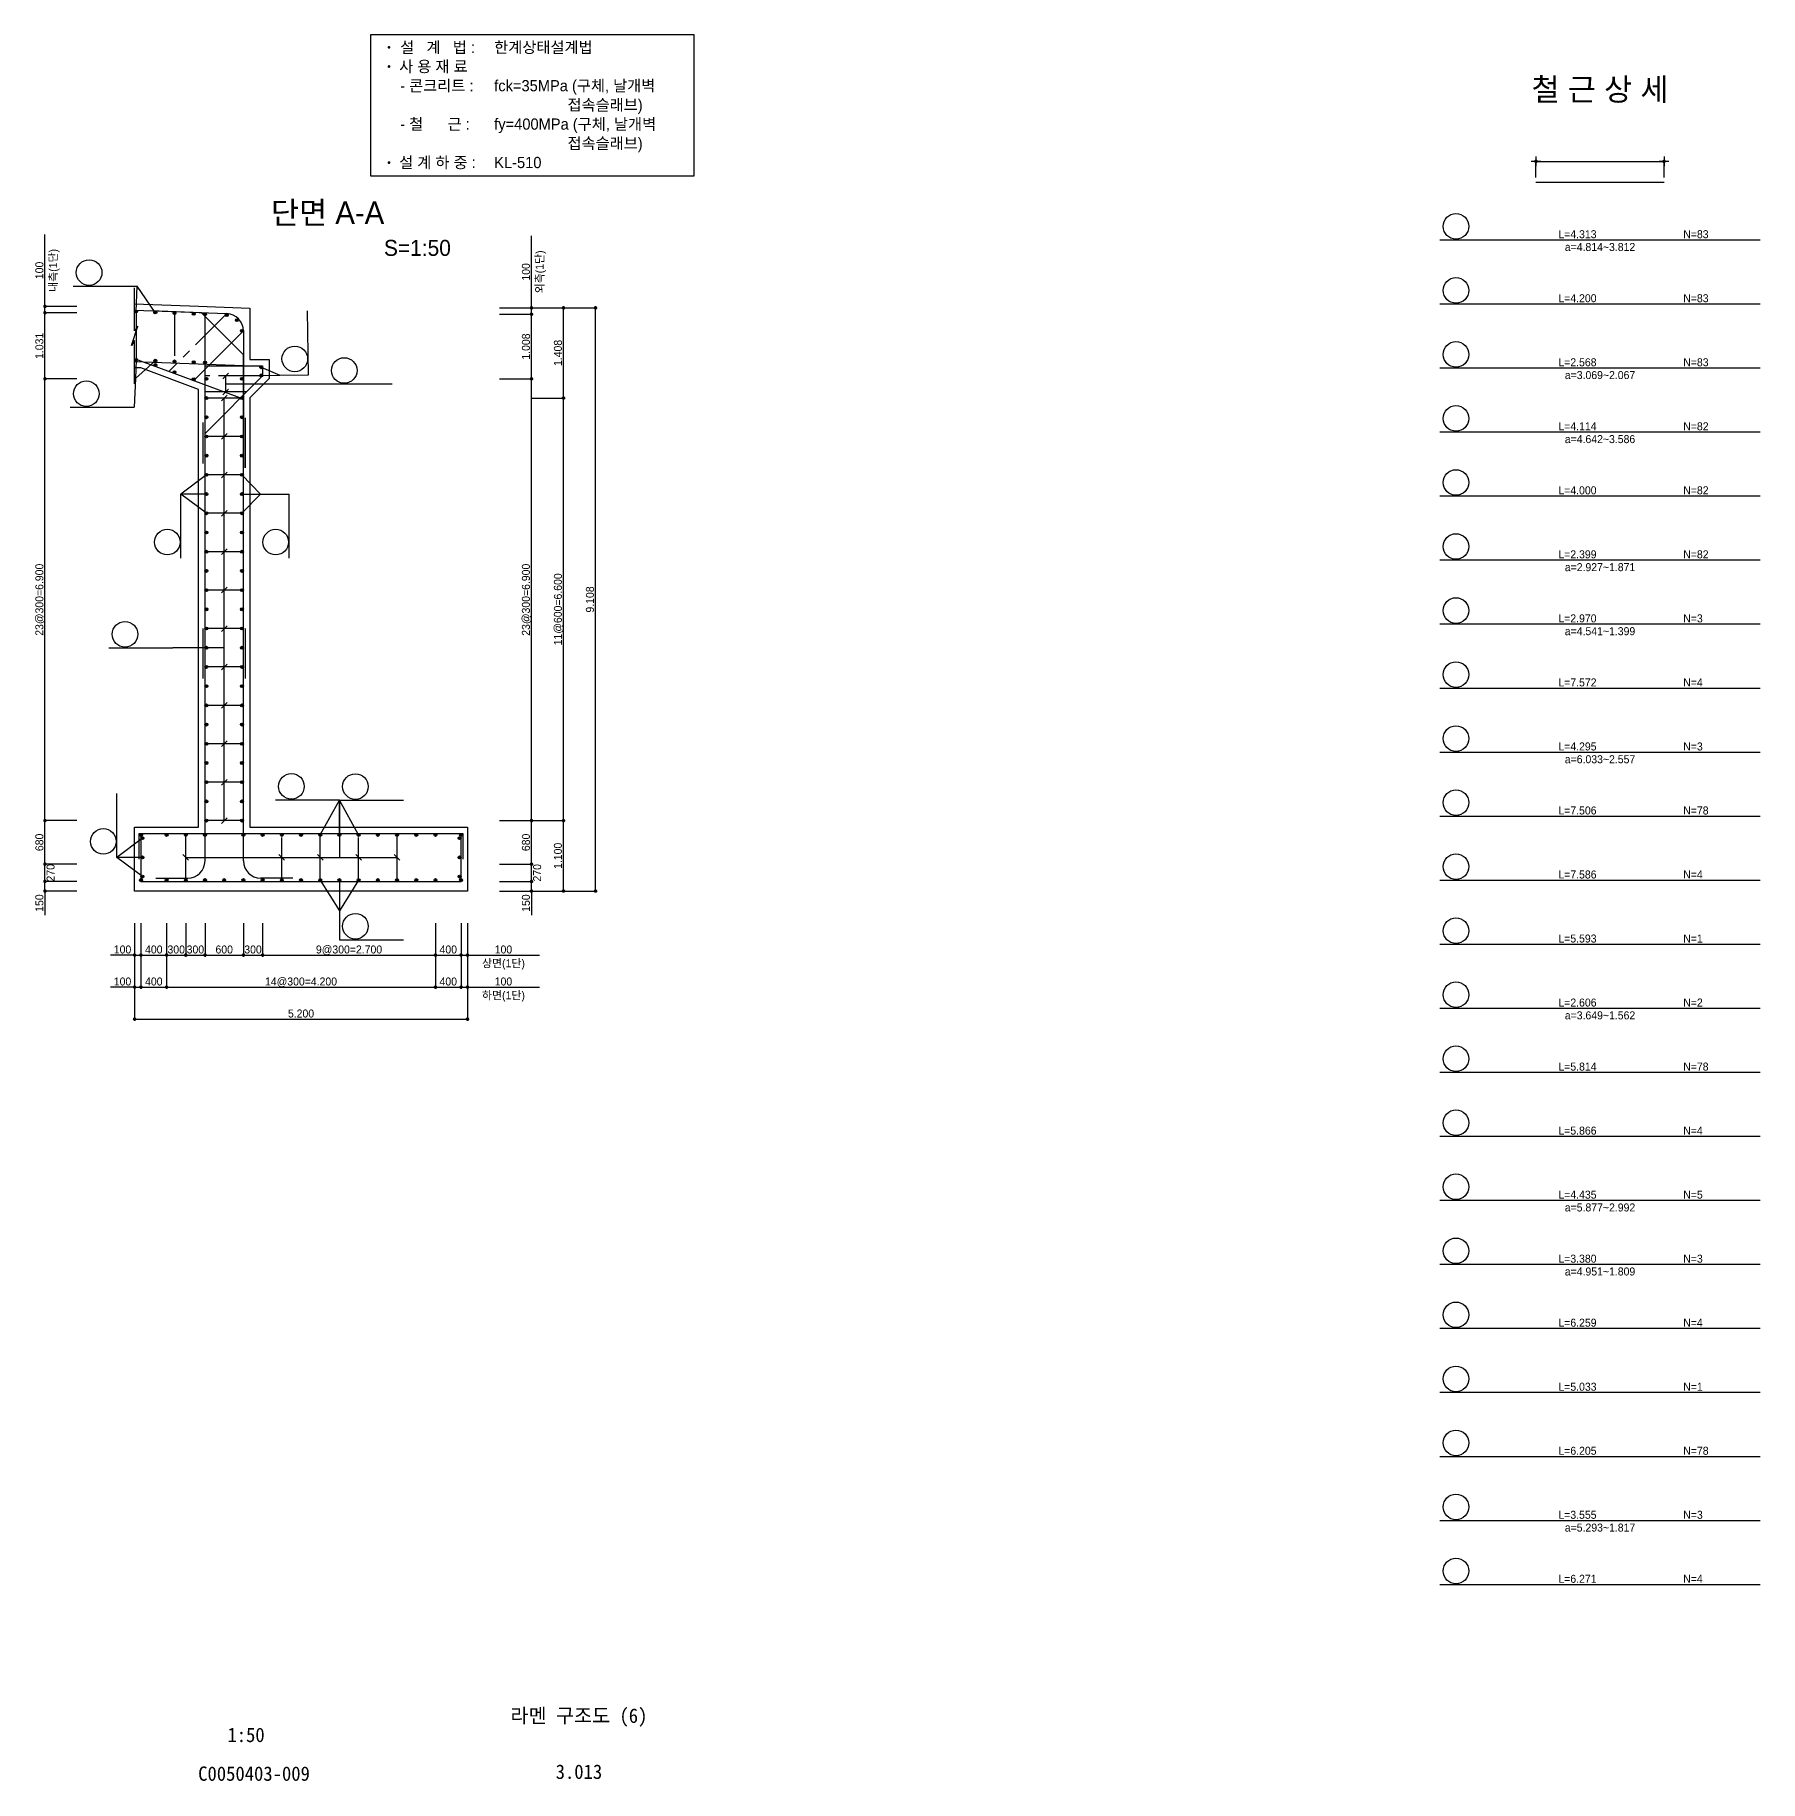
# Model space of a CAD drawing. Extents: x 2629709 to 3675628, y 1179 to 102095.
# Drawn here: x 3228950 to 3255898, y 1179 to 28450 of the extents above; entities that cross this region are included whole.
import ezdxf
from ezdxf.enums import TextEntityAlignment as Align

# ---------------------------------------------------------------- set-up
doc = ezdxf.new("R2010")
doc.units = 0
doc.header["$LTSCALE"] = 550
doc.header["$MEASUREMENT"] = 0
doc.linetypes.add('LDASHDOT', pattern=[2, 1.25, -0.25, 0.25, -0.25])
for name, color, linetype in [('CS-CONC-MAJR', 4, 'CONTINUOUS'), ('CS-CUTL', 1, 'CONTINUOUS'), ('CS-DIML', 1, 'CONTINUOUS'), ('CS-DIMS', 1, 'CONTINUOUS'), ('CS-DIMT', 3, 'CONTINUOUS'), ('CS-LEAT', 7, 'CONTINUOUS'), ('CS-MISC', 3, 'CONTINUOUS'), ('CS-NOTE', 3, 'CONTINUOUS'), ('CS-RBAR-EREC', 6, 'CONTINUOUS'), ('CS-RBAR-MAJR', 6, 'CONTINUOUS'), ('CS-SYMB', 3, 'CONTINUOUS'), ('CS-SYMB-LIN3', 1, 'CONTINUOUS'), ('CS-TEXT', 3, 'CONTINUOUS'), ('CZ-TEX1', 6, 'CONTINUOUS'), ('CZ-TEX2', 3, 'CONTINUOUS'), ('TITLE-TEXT', 7, 'CONTINUOUS')]:
    doc.layers.add(name, color=color, linetype=linetype)
doc.styles.add('A_STANDARD', font='Dotum.ttf')
doc.styles.add('TB_TEXT', font='DotumChe.ttf')
doc.styles.add('돋움', font='Dotum.ttf')

# ---------------------------------------------------------------- blocks, each defined once
blk = doc.blocks.new('CSBSEC1')
at = {"layer": 'CS-RBAR-MAJR', "const_width": 0.45}
blk.add_lwpolyline([(0.225, 0, 1), (-0.225, 0, 1)], format="xyb", close=True, dxfattribs=at)
at = {"layer": 'CS-RBAR-MAJR'}
blk.add_circle((0, 0), 0.45, dxfattribs=at)
blk = doc.blocks.new('CSBNUM1')
at = {"layer": 'CS-SYMB-LIN3'}
blk.add_line((0, 0), (20, 0), dxfattribs=at)
blk.add_circle((5, 4.2), 4, dxfattribs=at)
at = {"layer": 'CS-TEXT', "style": 'A_STANDARD', "flags": 1}
blk.add_attdef('RB_NO', text='', height=2.5, dxfattribs=at).set_placement((5, 4.2), align=Align.MIDDLE)
for tag, p in [('RB_DIA', (11.5, 1.5)), ('RB_LEN', (1.739, -3.958874))]:
    blk.add_attdef(tag, p, '', height=2.5, dxfattribs=at)
blk = doc.blocks.new('CXLEATK')
at = {"layer": 'CS-MISC'}
blk.add_line((-0.883885, 0.883882), (0.883882, -0.883882), dxfattribs=at)
blk = doc.blocks.new('CXDIMDT2')
at = {"layer": 'CS-MISC', "const_width": 0.5}
blk.add_lwpolyline([(0.25, 0, 1), (-0.25, 0, 1)], format="xyb", close=True, dxfattribs=at)
blk = doc.blocks.new('CSBSHPE-A00')
at = {"layer": 'CS-DIMS'}
for p, q in [((-18.5, 6.5), (-21.5, 6.5)), ((-20, 8), (-20, 5)), ((-20, 1.5), (-20, 6.5)), ((-20, 6.5), (20, 6.5)), ((21.5, 6.5), (18.5, 6.5)), ((20, 8), (20, 5)), ((20, 1.5), (20, 6.5))]:
    blk.add_line(p, q, dxfattribs=at)
at = {"layer": 'CS-DIMS', "const_width": 0.55}
for points in [[(-19.725, 6.5, 1), (-20.275, 6.5, 1)], [(20.275, 6.5, 1), (19.725, 6.5, 1)]]:
    blk.add_lwpolyline(points, format="xyb", close=True, dxfattribs=at)
at = {"layer": 'CS-RBAR-EREC'}
blk.add_line((-20, 0), (20, 0), dxfattribs=at)
at = {"layer": 'CS-TEXT', "style": 'A_STANDARD', "flags": 1}
blk.add_attdef('A', text='', height=2.5, dxfattribs=at).set_placement((-0.000047, 8.166619), align=Align.CENTER)
blk = doc.blocks.new('CSBNUM1-JEWON')
at = {"layer": 'CS-SYMB-LIN3'}
blk.add_circle((5, 4.2), 4, dxfattribs=at)
at = {"layer": 'CS-TEXT', "style": 'A_STANDARD', "flags": 1}
blk.add_attdef('RB_NO', text='', height=2.5, dxfattribs=at).set_placement((5, 4.2), align=Align.MIDDLE)
for tag, p in [('RB_DIA', (11.5, 1.5)), ('RB_LEN', (1.739, -3.958874))]:
    blk.add_attdef(tag, p, '', height=2.5, dxfattribs=at)
blk = doc.blocks.new('CSNUM1-KCFIT-JEWON')
at = {"layer": 'CS-SYMB-LIN3'}
blk.add_circle((5, 4.2), 4, dxfattribs=at)
at = {"layer": 'CS-TEXT', "style": 'A_STANDARD', "width": 1.529584, "flags": 1}
blk.add_attdef('RB_NO', text='', height=2.5, dxfattribs=at).set_placement((1.604173, 2.917017), (8.341627, 2.917017), align=Align.FIT)
at = {"layer": 'CS-TEXT', "style": 'A_STANDARD', "flags": 1}
for tag, p in [('RB_DIA', (11.5, 1.5)), ('RB_LEN', (1.739, -3.958874))]:
    blk.add_attdef(tag, p, '', height=2.5, dxfattribs=at)
blk = doc.blocks.new('A$Cc22b2ba3')
at = {"layer": 'CS-LEAT', "linetype": 'ByBlock'}
blk.add_lwpolyline([(-10615, -4900), (-500, -4900), (-500, -500), (-10615, -500)], close=True, dxfattribs=at)
at = {"layer": 'CS-NOTE', "linetype": 'ByBlock', "const_width": 43.7}
for points in [[(-10054, -887, 1), (-10011, -887, 1)], [(-10054, -1487, 1), (-10011, -1487, 1)], [(-10054, -4487, 1), (-10011, -4487, 1)]]:
    blk.add_lwpolyline(points, format="xyb", close=True, dxfattribs=at)
at = {"layer": 'CS-NOTE', "linetype": 'ByBlock', "style": '돋움'}
for s, p in [('설   계   법 : ', (-9684, -1060)), ('한계상태설계법', (-6747, -1060)), ('사 용 재 료', (-9716, -1660)), ('- 콘크리트 :', (-9684, -2260)), ('fck=35MPa (구체, 날개벽', (-6747, -2260)), ('                  접속슬래브)', (-6747, -2860)), ('- 철      근 :', (-9684, -3460)), ('fy=400MPa (구체, 날개벽', (-6747, -3460)), ('                  접속슬래브)', (-6747, -4060)), ('설 계 하 중 :', (-9716, -4660)), ('KL-510', (-6747, -4660))]:
    blk.add_text(s, height=350, dxfattribs=at).set_placement(p)

msp = doc.modelspace()

# ---------------------------------------------------------------- linework, layer by layer
at = {"layer": 'CS-CONC-MAJR'}
for p, q in [((3230507, 24252), (3231507, 24214)), ((3231507, 24214), (3232307, 24183)), ((3232307, 24183), (3232307, 23383)), ((3230607, 23248), (3230507, 23252)), ((3231507, 22914), (3230607, 23248)), ((3232307, 23383), (3232607, 23383)), ((3232607, 23383), (3232607, 23083)), ((3231507, 16079), (3231507, 22914)), ((3232607, 23083), (3232307, 22783)), ((3232307, 22783), (3232307, 16079)), ((3230507, 16079), (3231507, 16079)), ((3230507, 15079), (3230507, 16079)), ((3232307, 16079), (3235707, 16079)), ((3235707, 16079), (3235707, 15079)), ((3235707, 15079), (3230507, 15079))]:
    msp.add_line(p, q, dxfattribs=at)
at = {"layer": 'CS-CUTL'}
for p, q in [((3230507, 23827), (3230507, 24502)), ((3230457, 23602), (3230557, 23902)), ((3230557, 23902), (3230507, 23827)), ((3230507, 23677), (3230457, 23602)), ((3230507, 23002), (3230507, 23677))]:
    msp.add_line(p, q, dxfattribs=at)
at = {"layer": 'CS-DIML'}
for p, q in [((3229107, 24210), (3229107, 25335)), ((3236707, 24187), (3236707, 25312)), ((3250898, 25250), (3255898, 25250)), ((3230531, 24129), (3230547, 24528)), ((3230831, 24117), (3230547, 24528)), ((3229607, 24210), (3229082, 24210)), ((3229607, 24110), (3229082, 24110)), ((3229107, 24110), (3229107, 24210)), ((3229107, 23079), (3229107, 24110)), ((3236207, 24187), (3236732, 24187)), ((3236207, 24087), (3236732, 24087)), ((3236707, 24187), (3237232, 24187)), ((3236707, 24087), (3236707, 24187)), ((3236707, 23079), (3236707, 24087)), ((3237207, 24187), (3237732, 24187)), ((3237207, 22779), (3237207, 24187)), ((3237707, 15079), (3237707, 24187)), ((3250898, 24250), (3255898, 24250)), ((3230531, 23374), (3230520, 23086)), ((3230831, 23362), (3230520, 23086)), ((3232484, 23260), (3232774, 23137)), ((3250898, 23250), (3255898, 23250)), ((3229607, 23079), (3229082, 23079)), ((3229107, 16179), (3229107, 23079)), ((3230520, 23086), (3230503, 22637)), ((3231932, 22874), (3231932, 23124)), ((3231932, 22999), (3233532, 22999)), ((3232486, 23133), (3232774, 23137)), ((3232774, 23137), (3233223, 23143)), ((3236207, 23079), (3236732, 23079)), ((3236707, 16179), (3236707, 23079)), ((3231907, 16179), (3231907, 22779)), ((3236707, 22779), (3237232, 22779)), ((3237207, 16179), (3237207, 22779)), ((3250898, 22250), (3255898, 22250)), ((3231629, 21579), (3231229, 21279)), ((3232184, 21579), (3232472, 21279)), ((3231629, 21279), (3231229, 21279)), ((3231629, 20979), (3231229, 21279)), ((3232184, 21279), (3232472, 21279)), ((3232184, 20979), (3232472, 21279)), ((3232472, 21279), (3232922, 21279)), ((3250898, 21250), (3255898, 21250)), ((3250898, 20250), (3255898, 20250)), ((3250898, 19250), (3255898, 19250)), ((3231907, 18879), (3231107, 18879)), ((3250898, 18250), (3255898, 18250)), ((3250898, 17250), (3255898, 17250)), ((3233407, 15956), (3233707, 16501)), ((3233707, 16504), (3233707, 15604)), ((3233707, 15956), (3233707, 16501)), ((3234007, 15956), (3233707, 16501)), ((3229607, 16179), (3229082, 16179)), ((3229107, 15499), (3229107, 16179)), ((3236207, 16179), (3236732, 16179)), ((3236707, 16179), (3237232, 16179)), ((3236707, 15499), (3236707, 16179)), ((3237207, 15079), (3237207, 16179)), ((3250898, 16250), (3255898, 16250)), ((3230629, 15904), (3230229, 15604)), ((3230629, 15304), (3230229, 15604)), ((3230629, 15604), (3230229, 15604)), ((3231307, 15604), (3234607, 15604)), ((3229607, 15499), (3229082, 15499)), ((3229107, 15229), (3229107, 15499)), ((3236207, 15499), (3236732, 15499)), ((3236707, 15229), (3236707, 15499)), ((3229607, 15229), (3229082, 15229)), ((3229607, 15079), (3229082, 15079)), ((3229107, 15079), (3229107, 15229)), ((3229107, 15079), (3229107, 14704)), ((3233407, 15251), (3233707, 14769)), ((3233707, 15251), (3233707, 14769)), ((3234007, 15251), (3233707, 14769)), ((3236207, 15229), (3236732, 15229)), ((3236207, 15079), (3236732, 15079)), ((3236707, 15079), (3236707, 15229)), ((3236707, 15079), (3237232, 15079)), ((3236707, 15079), (3236707, 14704)), ((3237207, 15079), (3237732, 15079)), ((3250898, 15250), (3255898, 15250)), ((3233707, 14769), (3233707, 14319)), ((3230507, 14579), (3230507, 14054)), ((3230607, 14579), (3230607, 14054)), ((3231007, 14579), (3231007, 14054)), ((3231307, 14579), (3231307, 14054)), ((3231607, 14579), (3231607, 14054)), ((3232207, 14579), (3232207, 14054)), ((3232507, 14579), (3232507, 14054)), ((3235207, 14579), (3235207, 14054)), ((3235607, 14579), (3235607, 14054)), ((3235707, 14579), (3235707, 14054)), ((3250898, 14250), (3255898, 14250)), ((3230507, 14079), (3230132, 14079)), ((3230507, 14079), (3230607, 14079)), ((3230507, 14079), (3230507, 13554)), ((3230607, 14079), (3231007, 14079)), ((3230607, 14079), (3230607, 13554)), ((3231007, 14079), (3231307, 14079)), ((3231007, 14079), (3231007, 13554)), ((3231307, 14079), (3231607, 14079)), ((3231607, 14079), (3232207, 14079)), ((3232207, 14079), (3232507, 14079)), ((3232507, 14079), (3235207, 14079)), ((3235207, 14079), (3235607, 14079)), ((3235207, 14079), (3235207, 13554)), ((3235607, 14079), (3235707, 14079)), ((3235607, 14079), (3235607, 13554)), ((3235707, 14079), (3236832, 14079)), ((3235707, 14079), (3235707, 13554)), ((3230507, 13579), (3230132, 13579)), ((3230507, 13579), (3230607, 13579)), ((3230507, 13579), (3230507, 13054)), ((3230607, 13579), (3231007, 13579)), ((3231007, 13579), (3235207, 13579)), ((3235207, 13579), (3235607, 13579)), ((3235607, 13579), (3235707, 13579)), ((3235707, 13579), (3236832, 13579)), ((3235707, 13579), (3235707, 13054)), ((3250898, 13250), (3255898, 13250)), ((3230507, 13079), (3235707, 13079)), ((3250898, 12250), (3255898, 12250)), ((3250898, 11250), (3255898, 11250)), ((3250898, 10250), (3255898, 10250)), ((3250898, 9250), (3255898, 9250)), ((3250898, 8250), (3255898, 8250)), ((3250898, 7250), (3255898, 7250)), ((3250898, 6250), (3255898, 6250)), ((3250898, 5250), (3255898, 5250)), ((3250898, 4250), (3255898, 4250))]:
    msp.add_line(p, q, dxfattribs=at)
at = {"layer": 'CS-RBAR-EREC', "linetype": 'Continuous'}
for p, q in [((3230531, 24151), (3230531, 23351)), ((3232207, 23827), (3231429, 23049)), ((3232257, 22874), (3231607, 22874)), ((3232207, 22179), (3231607, 22179)), ((3232207, 20979), (3231607, 20979)), ((3232207, 19779), (3231607, 19779)), ((3232207, 18579), (3231607, 18579)), ((3232207, 17379), (3231607, 17379)), ((3232207, 16179), (3231607, 16179)), ((3231307, 15229), (3231307, 15979)), ((3233407, 15229), (3233407, 15979)), ((3234607, 15229), (3234607, 15979))]:
    msp.add_line(p, q, dxfattribs=at)
at = {"layer": 'CS-RBAR-EREC', "linetype": 'LDASHDOT'}
for p, q in [((3231947, 24097), (3231043, 23193)), ((3231131, 24128), (3231131, 23328)), ((3232507, 23124), (3231607, 23124)), ((3232207, 22779), (3231607, 22779)), ((3232207, 21579), (3231607, 21579)), ((3232207, 20379), (3231607, 20379)), ((3232207, 19179), (3231607, 19179)), ((3232207, 17979), (3231607, 17979)), ((3232207, 16779), (3231607, 16779)), ((3232807, 15229), (3232807, 15979)), ((3234007, 15229), (3234007, 15979))]:
    msp.add_line(p, q, dxfattribs=at)
at = {"layer": 'CS-RBAR-MAJR'}
for p, q in [((3230507, 24152), (3231947, 24097)), ((3230507, 24152), (3231947, 24097)), ((3231550, 24112), (3230760, 24142)), ((3232207, 23455), (3231550, 24112)), ((3231607, 21759), (3231607, 24110)), ((3232207, 23827), (3232207, 21689)), ((3232207, 23827), (3232207, 21689)), ((3232207, 22665), (3232207, 23455)), ((3232207, 22760), (3230507, 23392)), ((3232207, 22760), (3230507, 23392)), ((3232207, 22760), (3230507, 23392)), ((3232207, 22760), (3230507, 23392)), ((3232207, 22760), (3230507, 23392)), ((3232207, 22760), (3230507, 23392)), ((3230507, 23352), (3232207, 23287)), ((3230507, 23352), (3232207, 23287)), ((3231607, 23283), (3232507, 23283)), ((3232507, 23283), (3232507, 23124)), ((3232507, 23124), (3231607, 22224)), ((3232207, 22250), (3232207, 22760)), ((3232207, 22250), (3232207, 22760)), ((3232207, 22250), (3232207, 22760)), ((3232207, 22250), (3232207, 22760)), ((3232207, 22250), (3232207, 22760)), ((3232207, 22250), (3232207, 22760)), ((3231577, 21759), (3231577, 22399)), ((3231607, 18399), (3231607, 22399)), ((3232207, 18399), (3232207, 22469)), ((3232237, 21689), (3232237, 22469)), ((3231577, 18399), (3231577, 19179)), ((3231607, 15549), (3231607, 19179)), ((3232207, 15549), (3232207, 19179)), ((3232237, 18399), (3232237, 19179)), ((3230577, 15979), (3235637, 15979)), ((3230577, 15579), (3230577, 15979)), ((3230607, 15979), (3230607, 15229)), ((3235607, 15229), (3235607, 15979)), ((3235637, 15979), (3235637, 15579)), ((3230837, 15279), (3231337, 15279)), ((3232977, 15279), (3232477, 15279)), ((3230607, 15229), (3235607, 15229))]:
    msp.add_line(p, q, dxfattribs=at)
for centre, start, end in [((3231937, 23827), 0, 87.8022), ((3231937, 23827), 0, 87.8022), ((3231337, 15549), 270, 0), ((3232477, 15549), 180, 270)]:
    msp.add_arc(centre, 270, start, end, dxfattribs=at)

# ---------------------------------------------------------------- block references
at = {"layer": 'CS-DIMT', "linetype": 'ByBlock', "xscale": 0.5, "yscale": 0.5, "zscale": 0.5}
msp.add_blockref('A$Cc22b2ba3', (3239498, 28700), dxfattribs=at)
at = {"layer": 'CS-RBAR-EREC', "xscale": 50, "yscale": 50, "zscale": 50}
msp.add_blockref('CSBSHPE-A00', (3253398, 26150), dxfattribs=at)
at = {"layer": 'CS-RBAR-MAJR', "xscale": 50, "yscale": 50, "zscale": 50}
for name, p in [('CSBNUM1-JEWON', (3250898, 25250)), ('CSBNUM1', (3229547, 24528)), ('CSBNUM1-JEWON', (3250898, 24250)), ('CSBSEC1', (3230531, 24129)), ('CSBSEC1', (3230831, 24117)), ('CSBSEC1', (3231131, 24106)), ('CSBSEC1', (3231431, 24094)), ('CSBSEC1', (3231608, 24087)), ('CSBSEC1', (3231947, 24074)), ('CSBSEC1', (3232105, 23995)), ('CSBSEC1', (3232184, 23827)), ('CSBNUM1-JEWON', (3250898, 23250)), ('CSBSEC1', (3230531, 23374)), ('CSBSEC1', (3230831, 23362)), ('CSBSEC1', (3230831, 23294)), ('CSBSEC1', (3230831, 23294)), ('CSBSEC1', (3230831, 23294)), ('CSBSEC1', (3230831, 23294)), ('CSBSEC1', (3230831, 23294)), ('CSBSEC1', (3230831, 23294)), ('CSBSEC1', (3231131, 23351)), ('CSBSEC1', (3231131, 23182)), ('CSBSEC1', (3231131, 23182)), ('CSBSEC1', (3231131, 23182)), ('CSBSEC1', (3231131, 23182)), ('CSBSEC1', (3231131, 23182)), ('CSBSEC1', (3231131, 23182)), ('CSBSEC1', (3231431, 23339)), ('CSBSEC1', (3231608, 23332)), ('CSBSEC1', (3232484, 23260)), ('CSBNUM1', (3233532, 22999)), ('CSBNUM1', (3229503, 22637)), ('CSBSEC1', (3231431, 23071)), ('CSBSEC1', (3231431, 23071)), ('CSBSEC1', (3231431, 23071)), ('CSBSEC1', (3231431, 23071)), ('CSBSEC1', (3231431, 23071)), ('CSBSEC1', (3231431, 23071)), ('CSBSEC1', (3231629, 23079)), ('CSBSEC1', (3232184, 23079)), ('CSBSEC1', (3232486, 23133)), ('CSBSEC1', (3231629, 22779)), ('CSBSEC1', (3232184, 22779)), ('CSBNUM1-JEWON', (3250898, 22250)), ('CSBSEC1', (3231629, 22479)), ('CSBSEC1', (3232184, 22479)), ('CSBSEC1', (3231629, 22179)), ('CSBSEC1', (3232184, 22179)), ('CSBSEC1', (3231629, 21879)), ('CSBSEC1', (3232184, 21879)), ('CSBSEC1', (3231629, 21579)), ('CSBSEC1', (3232184, 21579)), ('CSBNUM1-JEWON', (3250898, 21250)), ('CSBSEC1', (3231629, 21279)), ('CSBSEC1', (3232184, 21279)), ('CSBSEC1', (3231629, 20979)), ('CSBSEC1', (3232184, 20979)), ('CSBSEC1', (3231629, 20679)), ('CSBSEC1', (3232184, 20679)), ('CSBSEC1', (3231629, 20379)), ('CSBSEC1', (3232184, 20379)), ('CSBSEC1', (3231629, 20079)), ('CSBSEC1', (3232184, 20079)), ('CSBSEC1', (3231629, 19779)), ('CSBSEC1', (3232184, 19779)), ('CSBSEC1', (3231629, 19479)), ('CSBSEC1', (3232184, 19479)), ('CSBNUM1', (3230107, 18879)), ('CSBSEC1', (3231629, 19179)), ('CSBSEC1', (3232184, 19179)), ('CSBSEC1', (3231629, 18879)), ('CSBSEC1', (3232184, 18879)), ('CSBSEC1', (3231629, 18579)), ('CSBSEC1', (3232184, 18579)), ('CSBSEC1', (3231629, 18279)), ('CSBSEC1', (3232184, 18279)), ('CSBSEC1', (3231629, 17979)), ('CSBSEC1', (3232184, 17979)), ('CSBSEC1', (3231629, 17679)), ('CSBSEC1', (3232184, 17679)), ('CSBSEC1', (3231629, 17379)), ('CSBSEC1', (3232184, 17379)), ('CSBSEC1', (3231629, 17079)), ('CSBSEC1', (3232184, 17079)), ('CSBNUM1', (3232707, 16504)), ('CSBNUM1', (3233707, 16501)), ('CSBSEC1', (3231629, 16779)), ('CSBSEC1', (3232184, 16779)), ('CSBNUM1-JEWON', (3250898, 16250)), ('CSBSEC1', (3231629, 16479)), ('CSBSEC1', (3232184, 16479)), ('CSBSEC1', (3231629, 16179)), ('CSBSEC1', (3232184, 16179)), ('CSBSEC1', (3230607, 15956)), ('CSBSEC1', (3230629, 15904)), ('CSBSEC1', (3231007, 15956)), ('CSBSEC1', (3231307, 15956)), ('CSBSEC1', (3231607, 15956)), ('CSBSEC1', (3232207, 15956)), ('CSBSEC1', (3232507, 15956)), ('CSBSEC1', (3232807, 15956)), ('CSBSEC1', (3233107, 15956)), ('CSBSEC1', (3233407, 15956)), ('CSBSEC1', (3233707, 15956)), ('CSBSEC1', (3234007, 15956)), ('CSBSEC1', (3234307, 15956)), ('CSBSEC1', (3234607, 15956)), ('CSBSEC1', (3234907, 15956)), ('CSBSEC1', (3235207, 15956)), ('CSBSEC1', (3235584, 15904)), ('CSBSEC1', (3235607, 15956)), ('CSBSEC1', (3230629, 15604)), ('CSBSEC1', (3235584, 15604)), ('CSBSEC1', (3230607, 15251)), ('CSBSEC1', (3230629, 15304)), ('CSBSEC1', (3231007, 15251)), ('CSBSEC1', (3231307, 15251)), ('CSBSEC1', (3231607, 15251)), ('CSBSEC1', (3231907, 15251)), ('CSBSEC1', (3232207, 15251)), ('CSBSEC1', (3232507, 15251)), ('CSBSEC1', (3232807, 15251)), ('CSBSEC1', (3233107, 15251)), ('CSBSEC1', (3233407, 15251)), ('CSBSEC1', (3233707, 15251)), ('CSBSEC1', (3234007, 15251)), ('CSBSEC1', (3234307, 15251)), ('CSBSEC1', (3234607, 15251)), ('CSBSEC1', (3234907, 15251)), ('CSBSEC1', (3235207, 15251)), ('CSBSEC1', (3235584, 15304)), ('CSBSEC1', (3235607, 15251)), ('CSBNUM1', (3233707, 14319)), ('CSBNUM1-JEWON', (3250898, 12250)), ('CSBNUM1-JEWON', (3250898, 6250))]:
    msp.add_blockref(name, p, dxfattribs=at)
at = {"layer": 'CS-RBAR-MAJR'}
for p, xscale, yscale, zscale, rotation in [((3233223, 23143), 49.99999999999994, 49.99999999999994, 49.99999999999994, 90.769801), ((3231229, 20279), 50, 50, 50, 90), ((3232922, 20279), 50, 50, 50, 90), ((3230229, 15604), 50, 50, 50, 90)]:
    msp.add_blockref('CSBNUM1', p, dxfattribs=dict(at, xscale=xscale, yscale=yscale, zscale=zscale, rotation=rotation))
at = {"layer": 'CS-SYMB'}
for name, p, xscale, yscale, zscale, rotation in [('CXDIMDT2', (3229107, 24210), 55, 55, 55, 90), ('CXDIMDT2', (3229107, 24210), 55, 55, 55, 90), ('CXDIMDT2', (3229107, 24110), 55, 55, 55, 90), ('CXDIMDT2', (3229107, 24110), 55, 55, 55, 90), ('CXDIMDT2', (3236707, 24187), 55, 55, 55, 90), ('CXDIMDT2', (3236707, 24187), 55, 55, 55, 90), ('CXDIMDT2', (3236707, 24087), 55, 55, 55, 90), ('CXDIMDT2', (3236707, 24087), 55, 55, 55, 90), ('CXDIMDT2', (3237207, 24187), 55, 55, 55, 90), ('CXDIMDT2', (3237707, 24187), 55, 55, 55, 90), ('CXDIMDT2', (3229107, 23079), 55, 55, 55, 90), ('CXDIMDT2', (3229107, 23079), 55, 55, 55, 90), ('CXLEATK', (3231932, 23124), 50, 50, 50, 270), ('CXLEATK', (3231932, 22874), 50, 50, 50, 270), ('CXDIMDT2', (3236707, 23079), 55, 55, 55, 90), ('CXDIMDT2', (3236707, 23079), 55, 55, 55, 90), ('CXLEATK', (3231907, 22779), 50, 50, 50, 270), ('CXDIMDT2', (3237207, 22779), 55, 55, 55, 90), ('CXDIMDT2', (3237207, 22779), 55, 55, 55, 90), ('CXLEATK', (3231907, 22179), 50, 50, 50, 270), ('CXLEATK', (3231907, 21579), 50, 50, 50, 270), ('CXLEATK', (3231907, 20979), 50, 50, 50, 270), ('CXLEATK', (3231907, 20379), 50, 50, 50, 270), ('CXLEATK', (3231907, 19779), 50, 50, 50, 270), ('CXLEATK', (3231907, 19179), 50, 50, 50, 270), ('CXLEATK', (3231907, 18579), 50, 50, 50, 270), ('CXLEATK', (3231907, 17979), 50, 50, 50, 270), ('CXLEATK', (3231907, 17379), 50, 50, 50, 270), ('CXLEATK', (3231907, 16779), 50, 50, 50, 270), ('CXDIMDT2', (3229107, 16179), 55, 55, 55, 90), ('CXDIMDT2', (3229107, 16179), 55, 55, 55, 90), ('CXLEATK', (3231907, 16179), 50, 50, 50, 270), ('CXDIMDT2', (3236707, 16179), 55, 55, 55, 90), ('CXDIMDT2', (3236707, 16179), 55, 55, 55, 90), ('CXDIMDT2', (3237207, 16179), 55, 55, 55, 90), ('CXDIMDT2', (3237207, 16179), 55, 55, 55, 90), ('CXLEATK', (3231307, 15604), 50, 50, 50, 180), ('CXLEATK', (3232807, 15604), 50, 50, 50, 180), ('CXLEATK', (3233407, 15604), 50, 50, 50, 180), ('CXLEATK', (3234007, 15604), 50, 50, 50, 180), ('CXLEATK', (3234607, 15604), 50, 50, 50, 180), ('CXDIMDT2', (3229107, 15499), 55, 55, 55, 90), ('CXDIMDT2', (3229107, 15499), 55, 55, 55, 90), ('CXDIMDT2', (3236707, 15499), 55, 55, 55, 90), ('CXDIMDT2', (3236707, 15499), 55, 55, 55, 90), ('CXDIMDT2', (3229107, 15229), 55, 55, 55, 90), ('CXDIMDT2', (3229107, 15229), 55, 55, 55, 90), ('CXDIMDT2', (3229107, 15079), 55, 55, 55, 90), ('CXDIMDT2', (3236707, 15229), 55, 55, 55, 90), ('CXDIMDT2', (3236707, 15229), 55, 55, 55, 90), ('CXDIMDT2', (3236707, 15079), 55, 55, 55, 90), ('CXDIMDT2', (3237207, 15079), 55, 55, 55, 90), ('CXDIMDT2', (3237707, 15079), 55, 55, 55, 90), ('CXDIMDT2', (3230507, 14079), 55, 55, 55, 90), ('CXDIMDT2', (3230607, 14079), 55, 55, 55, 90), ('CXDIMDT2', (3230607, 14079), 55, 55, 55, 90), ('CXDIMDT2', (3231007, 14079), 55, 55, 55, 90), ('CXDIMDT2', (3231007, 14079), 55, 55, 55, 90), ('CXDIMDT2', (3231307, 14079), 55, 55, 55, 90), ('CXDIMDT2', (3231307, 14079), 55, 55, 55, 90), ('CXDIMDT2', (3231607, 14079), 55, 55, 55, 90), ('CXDIMDT2', (3231607, 14079), 55, 55, 55, 90), ('CXDIMDT2', (3232207, 14079), 55, 55, 55, 90), ('CXDIMDT2', (3232207, 14079), 55, 55, 55, 90), ('CXDIMDT2', (3232507, 14079), 55, 55, 55, 90), ('CXDIMDT2', (3232507, 14079), 55, 55, 55, 90), ('CXDIMDT2', (3235207, 14079), 55, 55, 55, 90), ('CXDIMDT2', (3235207, 14079), 55, 55, 55, 90), ('CXDIMDT2', (3235607, 14079), 55, 55, 55, 90), ('CXDIMDT2', (3235607, 14079), 55, 55, 55, 90), ('CXDIMDT2', (3235707, 14079), 55, 55, 55, 90), ('CXDIMDT2', (3235707, 14079), 55, 55, 55, 90), ('CXDIMDT2', (3230507, 13579), 55, 55, 55, 90), ('CXDIMDT2', (3230607, 13579), 55, 55, 55, 90), ('CXDIMDT2', (3230607, 13579), 55, 55, 55, 90), ('CXDIMDT2', (3231007, 13579), 55, 55, 55, 90), ('CXDIMDT2', (3231007, 13579), 55, 55, 55, 90), ('CXDIMDT2', (3235207, 13579), 55, 55, 55, 90), ('CXDIMDT2', (3235207, 13579), 55, 55, 55, 90), ('CXDIMDT2', (3235607, 13579), 55, 55, 55, 90), ('CXDIMDT2', (3235607, 13579), 55, 55, 55, 90), ('CXDIMDT2', (3235707, 13579), 55, 55, 55, 90), ('CXDIMDT2', (3235707, 13579), 55, 55, 55, 90), ('CXDIMDT2', (3230507, 13079), 55, 55, 55, 90), ('CXDIMDT2', (3235707, 13079), 55, 55, 55, 90)]:
    msp.add_blockref(name, p, dxfattribs=dict(at, xscale=xscale, yscale=yscale, zscale=zscale, rotation=rotation))
at = {"layer": 'CS-SYMB', "xscale": 50, "yscale": 50, "zscale": 50}
for p in [(3250898, 20250), (3250898, 19250), (3250898, 18250), (3250898, 17250), (3250898, 15250), (3250898, 14250), (3250898, 13250), (3250898, 11250), (3250898, 10250), (3250898, 9250), (3250898, 8250), (3250898, 7250), (3250898, 5250), (3250898, 4250)]:
    msp.add_blockref('CSNUM1-KCFIT-JEWON', p, dxfattribs=at)

# ---------------------------------------------------------------- texts
at = {"layer": 'CS-DIMT', "style": 'A_STANDARD'}
for s, p in [('내측(1단)', (3229172, 24772)), ('외측(1단)', (3236772, 24749)), ('270', (3229132, 15364)), ('270', (3236732, 15364))]:
    msp.add_text(s, height=125, rotation=90, dxfattribs=at).set_placement(p, align=Align.TOP_CENTER)
for s, p in [('100', (3229082, 24772)), ('100', (3236682, 24749)), ('1.031', (3229082, 23594)), ('1.008', (3236682, 23583)), ('1.408', (3237182, 23483)), ('23@300=6.900', (3229082, 19629)), ('23@300=6.900', (3236682, 19629)), ('11@600=6.600', (3237182, 19479)), ('9.108', (3237682, 19633)), ('680', (3229082, 15839)), ('680', (3236682, 15839)), ('1.100', (3237182, 15629)), ('150', (3229082, 14891)), ('150', (3236682, 14891))]:
    msp.add_text(s, height=125, rotation=90, dxfattribs=at).set_placement(p, align=Align.CENTER)
for s, p in [('100', (3230319, 14104)), ('400', (3230807, 14104)), ('300', (3231157, 14104)), ('300', (3231457, 14104)), ('600', (3231907, 14104)), ('300', (3232357, 14104)), ('9@300=2.700', (3233857, 14104)), ('400', (3235407, 14104)), ('100', (3236269, 14104)), ('100', (3230319, 13604)), ('400', (3230807, 13604)), ('14@300=4.200', (3233107, 13604)), ('400', (3235407, 13604)), ('100', (3236269, 13604)), ('5.200', (3233107, 13104))]:
    msp.add_text(s, height=125, dxfattribs=at).set_placement(p, align=Align.CENTER)
for s, p in [('상면(1단)', (3236269, 14013)), ('하면(1단)', (3236269, 13513))]:
    msp.add_text(s, height=125, dxfattribs=at).set_placement(p, align=Align.TOP_CENTER)
at = {"layer": 'CS-TEXT', "style": 'A_STANDARD'}
for s, p in [('L=4.313', (3252748, 25275)), ('N=83', (3254698, 25275)), ('L=4.200', (3252748, 24275)), ('N=83', (3254698, 24275)), ('L=2.568', (3252748, 23275)), ('N=83', (3254698, 23275)), ('L=4.114', (3252748, 22275)), ('N=82', (3254698, 22275)), ('L=4.000', (3252748, 21275)), ('N=82', (3254698, 21275)), ('L=2.399', (3252748, 20275)), ('N=82', (3254698, 20275)), ('L=2.970', (3252748, 19275)), ('N=3', (3254698, 19275)), ('L=7.572', (3252748, 18275)), ('N=4', (3254698, 18275)), ('L=4.295', (3252748, 17275)), ('N=3', (3254698, 17275)), ('L=7.506', (3252748, 16275)), ('N=78', (3254698, 16275)), ('L=7.586', (3252748, 15275)), ('N=4', (3254698, 15275)), ('L=5.593', (3252748, 14275)), ('N=1', (3254698, 14275)), ('L=2.606', (3252748, 13275)), ('N=2', (3254698, 13275)), ('L=5.814', (3252748, 12275)), ('N=78', (3254698, 12275)), ('L=5.866', (3252748, 11275)), ('N=4', (3254698, 11275)), ('L=4.435', (3252748, 10275)), ('N=5', (3254698, 10275)), ('L=3.380', (3252748, 9275)), ('N=3', (3254698, 9275)), ('L=6.259', (3252748, 8275)), ('N=4', (3254698, 8275)), ('L=5.033', (3252748, 7275)), ('N=1', (3254698, 7275)), ('L=6.205', (3252748, 6275)), ('N=78', (3254698, 6275)), ('L=3.555', (3252748, 5275)), ('N=3', (3254698, 5275)), ('L=6.271', (3252748, 4275)), ('N=4', (3254698, 4275))]:
    msp.add_text(s, height=125, dxfattribs=at).set_placement(p)
for s, p in [('a=4.814~3.812', (3253398, 25075)), ('a=3.069~2.067', (3253398, 23075)), ('a=4.642~3.586', (3253398, 22075)), ('a=2.927~1.871', (3253398, 20075)), ('a=4.541~1.399', (3253398, 19075)), ('a=6.033~2.557', (3253398, 17075)), ('a=3.649~1.562', (3253398, 13075)), ('a=5.877~2.992', (3253398, 10075)), ('a=4.951~1.809', (3253398, 9075)), ('a=5.293~1.817', (3253398, 5075))]:
    msp.add_text(s, height=125, dxfattribs=at).set_placement(p, align=Align.CENTER)
at = {"layer": 'CZ-TEX1', "style": 'A_STANDARD'}
for s, p in [('철 근 상 세', (3253398, 27425)), ('단면 A-A', (3233522, 25499))]:
    msp.add_text(s, height=350, dxfattribs=at).set_placement(p, align=Align.CENTER)
at = {"layer": 'CZ-TEX2', "style": 'A_STANDARD'}
msp.add_text('S=1:50', height=250, dxfattribs=at).set_placement((3234402, 24999))
at = {"layer": 'TITLE-TEXT', "style": 'TB_TEXT'}
for s, p in [('라멘 구조도 (6)', (3237448, 2200)), ('1:50', (3232248, 1900)), ('C0050403-009', (3232373, 1295)), ('3.013', (3237448, 1325))]:
    msp.add_text(s, height=225, dxfattribs=at).set_placement(p, align=Align.MIDDLE_CENTER)

doc.saveas('drawing.dxf')
